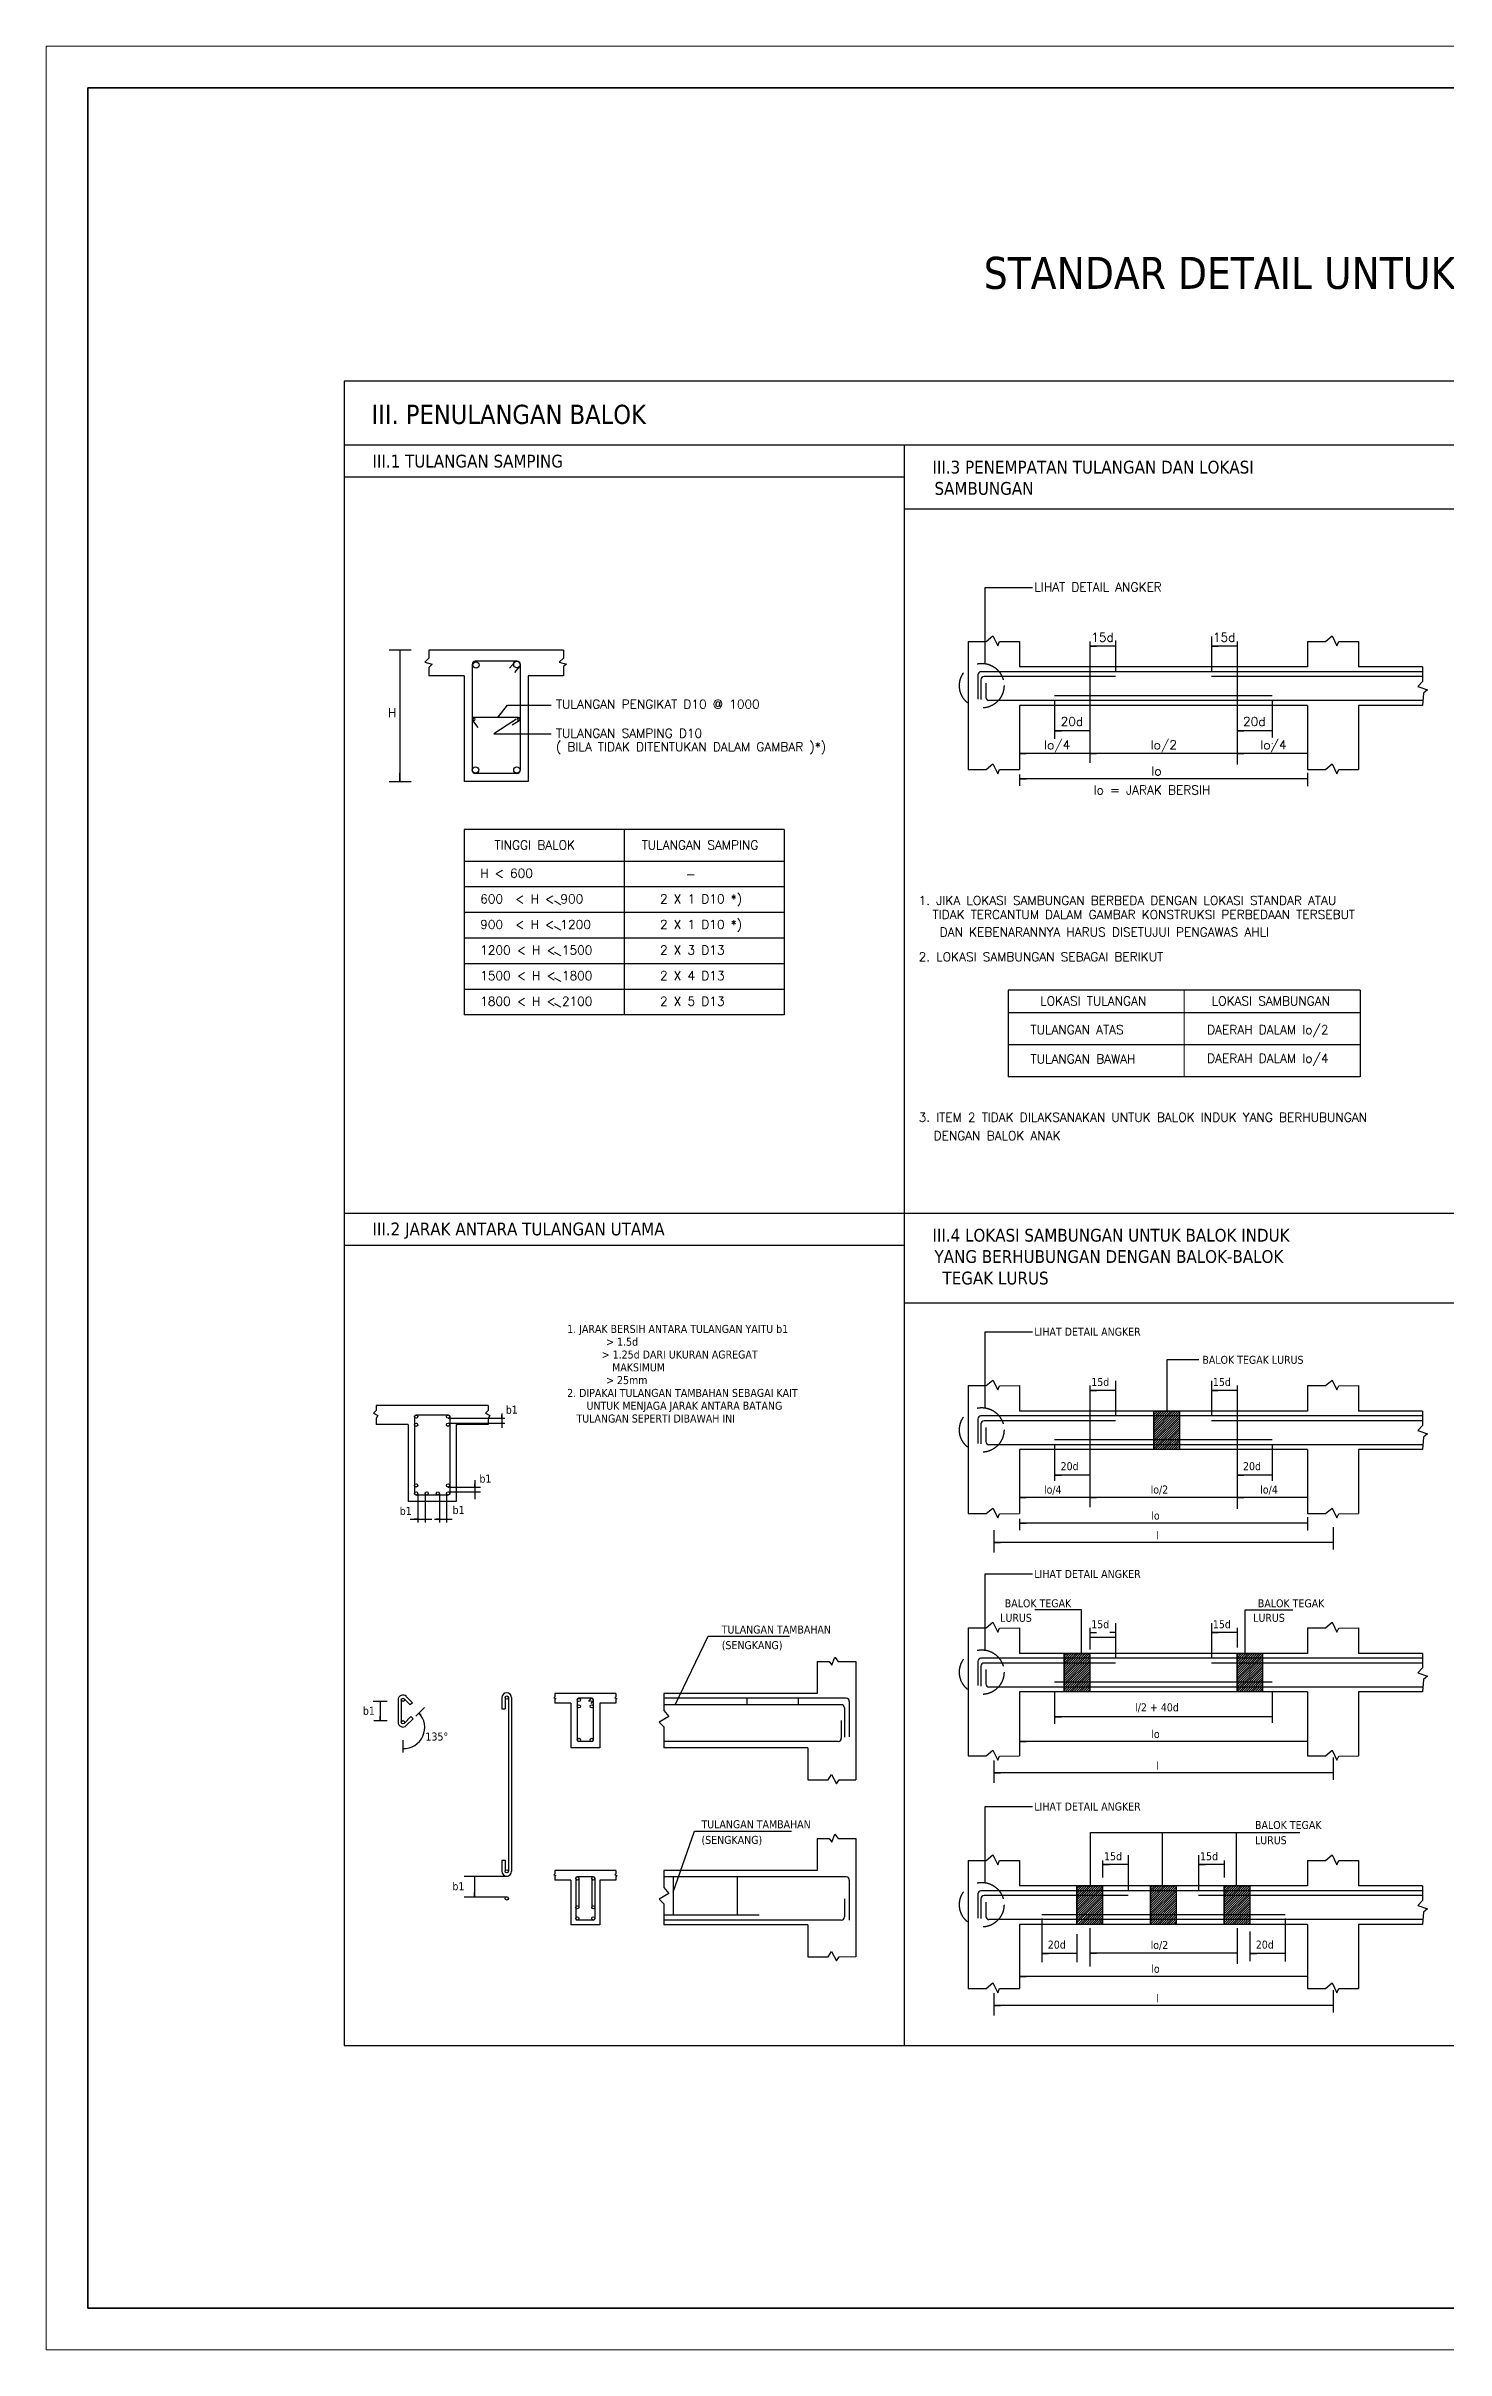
# Model space of a CAD drawing. Header units: inches. Extents: x 266054 to 836293, y -258454 to -102650.
# Drawn here: x 311134 to 327843, y -160905 to -133405 of the extents above; entities that cross this region are included whole.
import ezdxf
from ezdxf.enums import TextEntityAlignment as Align

# ---------------------------------------------------------------- set-up
doc = ezdxf.new("R2010")
doc.units = ezdxf.units.IN
doc.header["$LTSCALE"] = 800
doc.header["$MEASUREMENT"] = 0
doc.linetypes.add('DASHED', pattern=[0.75, 0.5, -0.25])
doc.layers.add('BAGAN', color=7, linetype='Continuous')
doc.layers.add('Garis_02', color=5, linetype='Continuous')
for name, color, linetype, lineweight in [('GRS KOP', 1, 'Continuous', 35), ('kop', 7, 'Continuous', 20), ('teks', 4, 'Continuous', 9)]:
    doc.layers.add(name, color=color, linetype=linetype, lineweight=lineweight)
doc.styles.add('BARU', font='arial.ttf')
doc.styles.add('ROMANC', font='tahoma.ttf', dxfattribs={"height": 2})
doc.styles.get("Standard").update_dxf_attribs({"font": 'romans.shx'})

# ---------------------------------------------------------------- blocks, each defined once
blk = doc.blocks.new('kop')
at = {"layer": 'GRS KOP'}
blk.add_lwpolyline([(1, 54), (83, 54), (83, 1), (1, 1)], close=True, dxfattribs=at)
at = {"layer": 'kop', "color": 7}
for p, q in [((84, 55), (0, 55)), ((0, 55), (0, 0)), ((0, 0), (84, 0))]:
    blk.add_line(p, q, dxfattribs=at)
at = {"layer": 'kop', "style": 'BARU', "flags": 4}
for p, height in [((73.8, 5.4), 0.35), ((73.8, 4.9), 0.35), ((80.303, 5.382), 0.25), ((80.303, 4.882), 0.25), ((73.8, 4.4), 0.35), ((80.303, 4.382), 0.25)]:
    blk.add_attdef('-', p, '', height=height, dxfattribs=at)
at = {"layer": 'kop', "flags": 4}
for tag, p in [('AR-00', (78.057, 2.648)), ('00', (81.238, 2.647))]:
    blk.add_attdef(tag, text='', height=0.35, dxfattribs=at).set_placement(p, align=Align.MIDDLE)

msp = doc.modelspace()

# ---------------------------------------------------------------- linework, layer by layer
for p, q in [((341433, -137405.8), (314691.3, -137405.8)), ((314691.3, -137405.8), (314691.3, -157271.1)), ((341433, -138169.9), (314691.3, -138169.9)), ((321376.7, -138169.9), (321376.7, -157271.1)), ((321376.7, -138551.9), (314691.3, -138551.9)), ((328062.1, -138933.9), (321376.7, -138933.9)), ((328062.1, -147338.4), (314691.3, -147338.4)), ((321376.7, -147720.5), (314691.3, -147720.5)), ((328062.1, -148408.1), (321376.7, -148408.1)), ((314691.3, -157271.1), (341433, -157271.1))]:
    msp.add_line(p, q)
at = {"color": 8}
for p, q in [((322343, -140776.2), (322343, -139866.6)), ((322343, -139866.6), (322908.4, -139866.6)), ((323592.5, -140510), (323592.5, -141959.5)), ((323898.1, -140499.5), (323898.1, -140872.9)), ((325044.1, -140452.7), (325044.1, -140872.9)), ((325349.8, -140510), (325349.8, -141980.1)), ((315230.4, -140609.4), (315491.3, -140609.4)), ((315356.9, -140609.4), (315356.9, -142181.2)), ((315356.9, -140609.4), (315356.9, -140704.5)), ((323898.1, -140567.3), (323592.5, -140567.3)), ((323592.5, -140567.3), (323674.2, -140567.3)), ((323898.1, -140567.3), (323833.1, -140567.3)), ((325349.8, -140567.3), (325044.1, -140567.3)), ((325044.1, -140567.3), (325125.9, -140567.3)), ((325349.8, -140567.3), (325284.8, -140567.3)), ((316524.7, -141417.1), (316643.4, -141272.7)), ((316643.4, -141272.7), (317164.1, -141272.7)), ((323172.2, -141216.7), (323172.2, -141673)), ((325770, -141216.7), (325770, -141657.3)), ((316716.5, -141458.2), (316477.7, -141612.1)), ((316477.7, -141612.1), (317164.1, -141612.1)), ((316524.7, -141417.1), (316558.1, -141376.7)), ((316716.5, -141458.2), (316661.3, -141493)), ((316747, -141440.2), (316701.2, -141469.1)), ((323592.5, -141579.6), (323172.2, -141579.6)), ((323172.2, -141579.6), (323254, -141579.6)), ((323592.5, -141579.6), (323527.5, -141579.6)), ((325770, -141579.6), (325349.8, -141579.6)), ((325349.8, -141579.6), (325431.6, -141579.6)), ((325770, -141579.6), (325705, -141579.6)), ((326190.2, -141847), (322752, -141847)), ((322752, -141847), (322833.8, -141847)), ((323592.5, -141847), (323527.5, -141847)), ((323592.5, -141847), (323674.2, -141847)), ((325349.8, -141847), (325284.8, -141847)), ((325349.8, -141847), (325431.6, -141847)), ((326190.2, -141847), (326125.2, -141847)), ((315356.9, -142181.2), (315356.9, -142081.2)), ((322752, -142098.8), (322752, -142234.2)), ((326190.2, -142152.7), (322752, -142152.7)), ((322752, -142152.7), (322833.8, -142152.7)), ((326190.2, -142152.7), (326125.2, -142152.7)), ((326190.2, -142079.2), (326190.2, -142238.2)), ((315230.4, -142181.2), (315491.3, -142181.2)), ((322343, -149660), (322343, -148750.4)), ((322343, -148750.4), (322908.4, -148750.4)), ((324515.5, -149697.2), (324515.5, -149082)), ((324515.5, -149082), (324895, -149082)), ((323592.5, -149393.7), (323592.5, -150843.3)), ((323898.1, -149451), (323592.5, -149451)), ((323592.5, -149451), (323674.2, -149451)), ((323898.1, -149451), (323833.1, -149451)), ((323898.1, -149336.4), (323898.1, -149756.7)), ((325044.1, -149336.4), (325044.1, -149756.7)), ((325349.8, -149451), (325044.1, -149451)), ((325044.1, -149451), (325125.9, -149451)), ((325349.8, -149451), (325284.8, -149451)), ((325349.8, -149393.7), (325349.8, -150863.9)), ((315932.9, -149783.4), (316611.6, -149782.9)), ((315932.9, -149842), (316611.6, -149841.6)), ((316573.4, -149727.2), (316573.4, -149898.2)), ((316573.4, -149783), (316573.4, -149746.3)), ((316573.4, -149841.6), (316573.4, -149874.8)), ((324356.5, -149699.4), (324662.1, -149699.4)), ((324356.5, -149699.4), (324356.5, -150157.8)), ((324356.5, -150157.8), (324356.5, -149699.4)), ((324662.1, -149699.4), (324662.1, -150157.8)), ((324662.1, -149699.4), (324662.1, -150157.8)), ((323172.2, -150100.5), (323172.2, -150529.3)), ((324662.1, -150157.8), (324356.5, -150157.8)), ((315569.9, -150681.1), (315569.9, -151027.4)), ((315657.9, -150681.2), (315658, -151027.4)), ((315828.9, -150681.1), (315829.3, -151027.4)), ((315913.8, -150681.1), (315913.7, -151026.9)), ((315932.9, -150604.7), (316319.1, -150604.8)), ((315932.9, -150662), (316319.1, -150661.8)), ((316251.6, -150522.1), (316251.6, -150747.9)), ((316251.6, -150604.8), (316251.6, -150566.8)), ((316251.6, -150661.9), (316251.6, -150699)), ((323592.5, -150463.4), (323172.2, -150463.4)), ((323172.2, -150463.4), (323254, -150463.4)), ((323592.5, -150463.4), (323527.5, -150463.4)), ((326190.2, -150730.8), (322752, -150730.8)), ((322752, -150730.8), (322833.8, -150730.8)), ((323592.5, -150730.8), (323527.5, -150730.8)), ((323592.5, -150730.8), (323674.2, -150730.8)), ((325349.8, -150730.8), (325284.8, -150730.8)), ((325349.8, -150730.8), (325431.6, -150730.8)), ((326190.2, -150730.8), (326125.2, -150730.8)), ((326190.2, -150963), (326190.2, -151121.9)), ((315481.7, -150987.7), (315737.8, -150987.7)), ((315571.1, -150987.7), (315529, -150987.7)), ((315658, -150987.7), (315701.1, -150987.7)), ((315771.9, -150987.7), (315979.5, -150987.7)), ((315829.3, -150987.7), (315790.5, -150987.7)), ((315913.7, -150987.7), (315955.9, -150987.7)), ((322446.4, -151120), (322446.4, -151386.8)), ((322752, -150982.6), (322752, -151118)), ((326190.2, -151036.4), (322752, -151036.4)), ((322752, -151036.4), (322833.8, -151036.4)), ((326190.2, -151036.4), (326125.2, -151036.4)), ((326495.8, -151082.7), (326495.8, -151348.6)), ((326495.8, -151265.7), (322446.4, -151265.7)), ((322446.4, -151265.7), (322528.2, -151265.7)), ((326495.8, -151265.7), (326430.9, -151265.7)), ((322343, -151642), (322908.4, -151642)), ((322343, -152551.6), (322343, -151642)), ((323491.9, -152071.7), (322934.9, -152071.7)), ((323491.9, -152609.4), (323491.9, -152071.7)), ((325448, -152071.7), (326015.8, -152071.7)), ((325448, -152609.4), (325448, -152071.7)), ((323592.5, -152285.3), (323592.5, -152545.6)), ((323592.5, -152342.6), (323674.2, -152342.6)), ((323898.1, -152342.6), (323833.1, -152342.6)), ((323898.1, -152228), (323898.1, -152648.2)), ((325044.1, -152228), (325044.1, -152648.2)), ((325349.8, -152342.6), (325044.1, -152342.6)), ((325044.1, -152342.6), (325125.9, -152342.6)), ((325349.8, -152342.6), (325284.8, -152342.6)), ((325349.8, -152285.3), (325349.8, -152520.1)), ((318642.1, -153202.5), (319035.3, -152386.7)), ((319035.3, -152386.7), (320008, -152386.7)), ((323286.8, -152590.9), (323286.8, -153049.4)), ((323286.8, -152590.9), (323592.5, -152590.9)), ((323286.8, -153049.4), (323286.8, -152590.9)), ((323898.1, -152399.9), (323592.5, -152399.9)), ((323592.5, -152588.8), (323592.5, -153049.4)), ((323592.5, -152590.9), (323592.5, -153049.4)), ((325349.8, -152590.9), (325349.8, -153049.4)), ((325349.8, -152590.9), (325655.4, -152590.9)), ((325349.8, -153049.4), (325349.8, -152590.9)), ((325655.4, -152590.9), (325655.4, -153049.4)), ((325655.4, -152590.9), (325655.4, -153049.4)), ((315038.9, -153159.5), (315203.8, -153159.5)), ((315120.3, -153159.5), (315120.3, -153392.1)), ((315120.3, -153159.5), (315120.3, -153213.5)), ((323172.2, -153049.4), (323172.2, -153430.7)), ((323592.5, -153049.4), (323286.8, -153049.4)), ((325655.4, -153049.4), (325349.8, -153049.4)), ((325770, -153049.4), (325770, -153420.9)), ((315047.3, -153392.1), (315206.4, -153392.1)), ((315120.3, -153392.1), (315120.3, -153340.6)), ((315649.5, -153236.6), (315545.9, -153340.1)), ((315585.1, -153301), (315609.3, -153329.4)), ((325770, -153348.7), (323172.2, -153348.7)), ((323172.2, -153348.7), (323254, -153348.7)), ((325770, -153348.7), (325705, -153348.7)), ((315393, -153627.9), (315393, -153774.9)), ((326190.2, -153643.5), (322752, -153643.5)), ((322752, -153643.5), (322833.8, -153643.5)), ((326190.2, -153643.5), (326125.2, -153643.5)), ((315393, -153727.4), (315424.9, -153726.4)), ((322446.4, -153869.3), (322446.4, -154136.2)), ((326495.8, -153832), (326495.8, -154097.9)), ((326495.8, -154015), (322446.4, -154015)), ((322446.4, -154015), (322528.2, -154015)), ((326495.8, -154015), (326430.9, -154015)), ((318620.9, -155439.2), (318873.5, -154711.1)), ((318873.5, -154711.1), (320032.5, -154711.1)), ((323601.7, -155362.7), (323601.7, -154729.8)), ((323601.7, -154729.8), (326100.1, -154729.8)), ((324459.7, -155362.7), (324459.7, -154729.8)), ((324459.7, -154729.8), (325339.2, -154729.8)), ((325339.2, -154729.8), (325339.2, -155362.7)), ((323745.3, -155061.1), (323745.3, -155265.5)), ((324050.9, -154997.4), (324050.9, -155417.6)), ((324891.3, -154997.4), (324891.3, -155417.6)), ((325197, -155061.1), (325197, -155265.5)), ((316124.9, -155247.9), (316642.9, -155247.9)), ((316249.1, -155247.9), (316249.1, -155496)), ((316249.1, -155247.9), (316249.5, -155289.3)), ((323439.6, -155366.8), (323439.6, -155825.2)), ((323439.6, -155825.2), (323439.6, -155366.8)), ((323439.6, -155366.8), (323745.3, -155366.8)), ((324050.9, -155112), (323745.3, -155112)), ((323745.3, -155112), (323827.1, -155112)), ((323745.3, -155362.7), (323745.3, -155825.2)), ((323745.3, -155366.8), (323745.3, -155825.2)), ((324050.9, -155112), (323985.9, -155112)), ((324318.3, -155362.7), (324318.3, -155825.2)), ((324318.3, -155366.8), (324623.9, -155366.8)), ((324318.3, -155825.2), (324318.3, -155366.8)), ((324623.9, -155362.7), (324623.9, -155825.2)), ((324623.9, -155366.8), (324623.9, -155825.2)), ((325197, -155112), (324891.3, -155112)), ((324891.3, -155112), (324973.1, -155112)), ((325197, -155112), (325132, -155112)), ((325197, -155362.7), (325197, -155825.2)), ((325197, -155366.8), (325502.6, -155366.8)), ((325197, -155825.2), (325197, -155366.8)), ((325502.6, -155366.8), (325502.6, -155825.2)), ((325502.6, -155366.8), (325502.6, -155825.2)), ((316125, -155496), (316633.7, -155496)), ((316249.1, -155496), (316248.4, -155446.3)), ((323019.4, -155753.8), (323019.4, -156276.2)), ((323745.3, -155825.2), (323439.6, -155825.2)), ((323592.5, -155868.4), (323592.5, -156328.2)), ((324623.9, -155825.2), (324318.3, -155825.2)), ((325502.6, -155825.2), (325197, -155825.2)), ((325349.8, -155868.4), (325349.8, -156295.8)), ((325502.6, -155909.2), (325502.6, -156263.4)), ((325922.8, -155753.8), (325922.8, -156266.3)), ((323439.6, -156174), (323019.4, -156174)), ((323019.4, -156174), (323101.2, -156174)), ((323439.6, -156174), (323374.7, -156174)), ((323439.6, -155941.6), (323439.6, -156274.2)), ((325349.8, -156167.2), (323592.5, -156167.2)), ((323592.5, -156167.2), (323674.2, -156167.2)), ((325349.8, -156167.2), (325284.8, -156167.2)), ((325922.8, -156174), (325502.6, -156174)), ((325502.6, -156174), (325584.4, -156174)), ((325922.8, -156174), (325857.8, -156174)), ((326190.2, -156445.8), (322752, -156445.8)), ((322752, -156445.8), (322833.8, -156445.8)), ((326190.2, -156445.8), (326125.2, -156445.8)), ((322446.4, -156647.1), (322446.4, -156913.9)), ((326495.8, -156609.8), (326495.8, -156875.7)), ((326495.8, -156792.7), (322446.4, -156792.7)), ((322446.4, -156792.7), (322528.2, -156792.7)), ((326495.8, -156792.7), (326430.9, -156792.7))]:
    msp.add_line(p, q, dxfattribs=at)
at = {"color": 4}
for p, q in [((322140.8, -140510), (322355.4, -140510)), ((322140.8, -140510), (322140.8, -142038.1)), ((322355.4, -140510), (322434.8, -140443.5)), ((322434.8, -140443.5), (322493.7, -140562.3)), ((322493.7, -140562.3), (322514.3, -140512.2)), ((322514.3, -140512.2), (322752, -140510)), ((322752, -140510), (322752, -140815.6)), ((326190.2, -140510), (326190.2, -140815.6)), ((326190.2, -140510), (326404.9, -140510)), ((326404.9, -140510), (326484.3, -140443.5)), ((326484.3, -140443.5), (326543.1, -140562.3)), ((326543.1, -140562.3), (326563.7, -140512.2)), ((326563.7, -140512.2), (326801.5, -140510)), ((326801.5, -140510), (326801.5, -140815.6)), ((315704.4, -140711.8), (315656.5, -140759.4)), ((315656.5, -140759.4), (315743.7, -140781.2)), ((317308.2, -140614.8), (315703.7, -140614.8)), ((315743.7, -140781.2), (315704, -140821.3)), ((315704.4, -140614.8), (315704.4, -140711.8)), ((317308.2, -140711.8), (317260.3, -140759.4)), ((317260.3, -140759.4), (317347.5, -140781.2)), ((317308.2, -140614.8), (317308.2, -140711.8)), ((317347.5, -140781.2), (317308.2, -140808.5)), ((315704, -140821.3), (315703.7, -140920.4)), ((316123.9, -140920.4), (315703.7, -140920.4)), ((316123.9, -140920.4), (316123.9, -142181.1)), ((317308.2, -140920.4), (316887.9, -140920.4)), ((316887.9, -140920.4), (316887.9, -142181.1)), ((317308.2, -140808.5), (317308.2, -140920.4)), ((326190.2, -140815.6), (322752, -140815.6)), ((327565.5, -140815.6), (326801.5, -140815.6)), ((327565.5, -140988.1), (327506.2, -141048)), ((327506.2, -141048), (327624.8, -141087.2)), ((327565.5, -140815.6), (327565.5, -140988.1)), ((326190.2, -141274), (322752, -141274)), ((322752, -141274), (322752, -142038.1)), ((326190.2, -141274), (326190.2, -142038.1)), ((327565.5, -141274), (326801.5, -141274)), ((326801.5, -141274), (326801.5, -142038.1)), ((327574.8, -141127.4), (327565.5, -141274)), ((327624.8, -141087.2), (327574.8, -141127.4)), ((322140.8, -142038.1), (322355.4, -142038.1)), ((322355.4, -142038.1), (322434.8, -141971.6)), ((322434.8, -141971.6), (322493.7, -142090.4)), ((322493.7, -142090.4), (322514.3, -142040.3)), ((322514.3, -142040.3), (322752, -142038.1)), ((326190.2, -142038.1), (326404.9, -142038.1)), ((326404.9, -142038.1), (326484.3, -141971.6)), ((326484.3, -141971.6), (326543.1, -142090.4)), ((326543.1, -142090.4), (326563.7, -142040.3)), ((326563.7, -142040.3), (326801.5, -142038.1)), ((316887.9, -142181.1), (316123.9, -142181.1)), ((322140.8, -149393.7), (322355.4, -149393.7)), ((322140.8, -149393.7), (322140.8, -150921.8)), ((322355.4, -149393.7), (322434.8, -149327.3)), ((322434.8, -149327.3), (322493.7, -149446)), ((322493.7, -149446), (322514.3, -149396)), ((322514.3, -149396), (322752, -149393.7)), ((322752, -149393.7), (322752, -149699.4)), ((326190.2, -149393.7), (326404.9, -149393.7)), ((326190.2, -149393.7), (326190.2, -149699.4)), ((326404.9, -149393.7), (326484.3, -149327.3)), ((326484.3, -149327.3), (326543.1, -149446)), ((326543.1, -149446), (326563.7, -149396)), ((326563.7, -149396), (326801.5, -149393.7)), ((326801.5, -149393.7), (326801.5, -149699.4)), ((315073.3, -149691.4), (315042.7, -149724.7)), ((315042.7, -149724.7), (315095, -149752.6)), ((316410.4, -149630.6), (315073.3, -149630.6)), ((315073.3, -149630.6), (315073.3, -149691.4)), ((315074.4, -149787.2), (315073.3, -149859.8)), ((315455.3, -149859.8), (315073.3, -149859.8)), ((315095, -149752.6), (315074.4, -149787.2)), ((315455.3, -149859.8), (315455.3, -150776.7)), ((316028.4, -149859.8), (316028.4, -150776.7)), ((316410.4, -149691.4), (316379.8, -149724.7)), ((316379.8, -149724.7), (316432.1, -149752.6)), ((316410.4, -149630.6), (316410.4, -149691.4)), ((316411.4, -149787.2), (316410.4, -149859.8)), ((316432.1, -149752.6), (316411.4, -149787.2)), ((326190.2, -149699.4), (322752, -149699.4)), ((327565.5, -149699.4), (326801.5, -149699.4)), ((327565.5, -149871.9), (327506.2, -149931.7)), ((327565.5, -149699.4), (327565.5, -149871.9)), ((327506.2, -149931.7), (327624.8, -149971)), ((327574.8, -150011.2), (327565.5, -150157.8)), ((327624.8, -149971), (327574.8, -150011.2)), ((322752, -150157.8), (322752, -150921.8)), ((326190.2, -150157.8), (322752, -150157.8)), ((326190.2, -150157.8), (326190.2, -150921.8)), ((327565.5, -150157.8), (326801.5, -150157.8)), ((326801.5, -150157.8), (326801.5, -150921.8)), ((316028.4, -150776.7), (315455.3, -150776.7)), ((322140.8, -150921.8), (322355.4, -150921.8)), ((322355.4, -150921.8), (322434.8, -150855.4)), ((322434.8, -150855.4), (322493.7, -150974.1)), ((322493.7, -150974.1), (322514.3, -150924.1)), ((322514.3, -150924.1), (322752, -150921.8)), ((326190.2, -150921.8), (326404.9, -150921.8)), ((326404.9, -150921.8), (326484.3, -150855.4)), ((326484.3, -150855.4), (326543.1, -150974.1)), ((326543.1, -150974.1), (326563.7, -150924.1)), ((326563.7, -150924.1), (326801.5, -150921.8)), ((322140.8, -152285.3), (322140.8, -153813.4)), ((322140.8, -152285.3), (322355.4, -152285.3)), ((322355.4, -152285.3), (322434.8, -152218.9)), ((322434.8, -152218.9), (322493.7, -152337.6)), ((322493.7, -152337.6), (322514.3, -152287.6)), ((322514.3, -152287.6), (322752, -152285.3)), ((322752, -152285.3), (322752, -152590.9)), ((326190.2, -152285.3), (326404.9, -152285.3)), ((326190.2, -152285.3), (326190.2, -152590.9)), ((326404.9, -152285.3), (326484.3, -152218.9)), ((326484.3, -152218.9), (326543.1, -152337.6)), ((326543.1, -152337.6), (326563.7, -152287.6)), ((326563.7, -152287.6), (326801.5, -152285.3)), ((326801.5, -152285.3), (326801.5, -152590.9)), ((326190.2, -152590.9), (322752, -152590.9)), ((327565.5, -152590.9), (326801.5, -152590.9)), ((327565.5, -152590.9), (327565.5, -152763.5)), ((320340, -152686.8), (320479.7, -152686.8)), ((320340, -152686.8), (320340, -153068.8)), ((320479.7, -152686.8), (320515, -152731.1)), ((320515, -152731.1), (320550.3, -152635.9)), ((320550.3, -152635.9), (320590.5, -152686.9)), ((320590.5, -152686.9), (320798.4, -152686.8)), ((320798.4, -152686.8), (320798.4, -154100.3)), ((327565.5, -152763.5), (327506.2, -152823.3)), ((327506.2, -152823.3), (327624.8, -152862.6)), ((327624.8, -152862.6), (327574.8, -152902.8)), ((317207.4, -153107.9), (317195.6, -153120.6)), ((317195.6, -153120.6), (317219.1, -153129.5)), ((317933.2, -153068.8), (317207.4, -153068.8)), ((317207.4, -153068.8), (317207.4, -153107.9)), ((317207.5, -153140.1), (317207.4, -153183.4)), ((317219.1, -153129.5), (317207.5, -153140.1)), ((317933.2, -153107.9), (317921.4, -153120.6)), ((317921.4, -153120.6), (317945, -153129.5)), ((317933.2, -153068.8), (317933.2, -153107.9)), ((317945, -153129.5), (317933.2, -153142.1)), ((317933.2, -153142.1), (317933.2, -153183.4)), ((318506.3, -153068.8), (318506.3, -153270.8)), ((320340, -153068.8), (318506.3, -153068.8)), ((322752, -153049.4), (322752, -153813.4)), ((326190.2, -153049.4), (322752, -153049.4)), ((326190.2, -153049.4), (326190.2, -153813.4)), ((327565.5, -153049.4), (326801.5, -153049.4)), ((326801.5, -153049.4), (326801.5, -153813.4)), ((327574.8, -152902.8), (327565.5, -153049.4)), ((317398.4, -153183.4), (317207.4, -153183.4)), ((317398.4, -153183.4), (317398.4, -153718.2)), ((317933.2, -153183.4), (317742.2, -153183.4)), ((317742.2, -153183.4), (317742.2, -153718.2)), ((318566.6, -153345.3), (318451.9, -153411.1)), ((318451.9, -153411.1), (318506.8, -153466)), ((318506.3, -153270.8), (318566.6, -153345.3)), ((317742.2, -153718.2), (317398.4, -153718.2)), ((318506.8, -153466), (318506.3, -153718.2)), ((320225.4, -153718.2), (318506.3, -153718.2)), ((320225.4, -153718.2), (320225.4, -154100.3)), ((322140.8, -153813.4), (322355.4, -153813.4)), ((322355.4, -153813.4), (322434.8, -153747)), ((322434.8, -153747), (322493.7, -153865.7)), ((322493.7, -153865.7), (322514.3, -153815.7)), ((322514.3, -153815.7), (322752, -153813.4)), ((326190.2, -153813.4), (326404.9, -153813.4)), ((326404.9, -153813.4), (326484.3, -153747)), ((326484.3, -153747), (326543.1, -153865.7)), ((326543.1, -153865.7), (326563.7, -153815.7)), ((326563.7, -153815.7), (326801.5, -153813.4)), ((320225.4, -154100.3), (320469.9, -154100.3)), ((320469.9, -154100.3), (320510.1, -154035.1)), ((320510.1, -154035.1), (320569.9, -154146)), ((320569.9, -154146), (320599.3, -154098.9)), ((320599.3, -154098.9), (320798.3, -154097.9)), ((320340, -154799.3), (320479.7, -154799.3)), ((320340, -154799.3), (320340, -155181.3)), ((320479.7, -154799.3), (320515, -154843.6)), ((320515, -154843.6), (320550.3, -154748.4)), ((320550.3, -154748.4), (320590.5, -154799.5)), ((320590.5, -154799.5), (320798.4, -154799.3)), ((320798.4, -154799.3), (320798.4, -156212.8)), ((322140.8, -155061.1), (322140.8, -156589.2)), ((322140.8, -155061.1), (322355.4, -155061.1)), ((322355.4, -155061.1), (322434.8, -154994.7)), ((322434.8, -154994.7), (322493.7, -155113.4)), ((322493.7, -155113.4), (322514.3, -155063.4)), ((322514.3, -155063.4), (322752, -155061.1)), ((322752, -155061.1), (322752, -155366.8)), ((326190.2, -155061.1), (326190.2, -155366.8)), ((326190.2, -155061.1), (326404.9, -155061.1)), ((326404.9, -155061.1), (326484.3, -154994.7)), ((326484.3, -154994.7), (326543.1, -155113.4)), ((326543.1, -155113.4), (326563.7, -155063.4)), ((326563.7, -155063.4), (326801.5, -155061.1)), ((326801.5, -155061.1), (326801.5, -155366.8)), ((317207.4, -155220.4), (317195.6, -155233.1)), ((317195.6, -155233.1), (317219.1, -155242)), ((317933.2, -155181.3), (317207.4, -155181.3)), ((317207.4, -155181.3), (317207.4, -155220.4)), ((317219.1, -155242), (317207.4, -155251.9)), ((317207.4, -155251.9), (317207.4, -155295.9)), ((317398.4, -155295.9), (317207.4, -155295.9)), ((317398.4, -155295.9), (317398.4, -155830.8)), ((317933.2, -155295.9), (317742.2, -155295.9)), ((317742.2, -155295.9), (317742.2, -155830.8)), ((317933.2, -155220.4), (317921.4, -155233.1)), ((317921.4, -155233.1), (317945, -155242)), ((317933.2, -155181.3), (317933.2, -155220.4)), ((317933.3, -155255.7), (317933.2, -155295.9)), ((317945, -155242), (317933.3, -155255.7)), ((318506.3, -155181.3), (318506.3, -155383.3)), ((320340, -155181.3), (318506.3, -155181.3)), ((326190.2, -155366.8), (322752, -155366.8)), ((327565.5, -155366.8), (326801.5, -155366.8)), ((327565.5, -155366.8), (327565.5, -155539.3)), ((318566.6, -155457.8), (318451.9, -155523.6)), ((318451.9, -155523.6), (318506.8, -155578.5)), ((318506.3, -155383.3), (318566.6, -155457.8)), ((318506.8, -155578.5), (318506.3, -155830.8)), ((327565.5, -155539.3), (327506.2, -155599.1)), ((327506.2, -155599.1), (327624.8, -155638.4)), ((327624.8, -155638.4), (327574.8, -155678.6)), ((317742.2, -155830.8), (317398.4, -155830.8)), ((320225.4, -155830.8), (318506.3, -155830.8)), ((320225.4, -155830.8), (320225.4, -156212.8)), ((322752, -155825.2), (322752, -156589.2)), ((326190.2, -155825.2), (322752, -155825.2)), ((326190.2, -155825.2), (326190.2, -156589.2)), ((327565.5, -155825.2), (326801.5, -155825.2)), ((326801.5, -155825.2), (326801.5, -156589.2)), ((327574.8, -155678.6), (327565.5, -155825.2)), ((320469.9, -156212.8), (320510.1, -156147.6)), ((320510.1, -156147.6), (320569.9, -156258.5)), ((320225.4, -156212.8), (320469.9, -156212.8)), ((320569.9, -156258.5), (320599.3, -156211.4)), ((320599.3, -156211.4), (320798.3, -156210.4)), ((322140.8, -156589.2), (322355.4, -156589.2)), ((322355.4, -156589.2), (322434.8, -156522.8)), ((322434.8, -156522.8), (322493.7, -156641.5)), ((322493.7, -156641.5), (322514.3, -156591.5)), ((322514.3, -156591.5), (322752, -156589.2)), ((326190.2, -156589.2), (326404.9, -156589.2)), ((326404.9, -156589.2), (326484.3, -156522.8)), ((326484.3, -156522.8), (326543.1, -156641.5)), ((326543.1, -156641.5), (326563.7, -156591.5)), ((326563.7, -156591.5), (326801.5, -156589.2))]:
    msp.add_line(p, q, dxfattribs=at)
at = {"color": 7}
for p, q in [((325770, -141726), (325770, -141729.3)), ((316123.9, -142754.2), (316123.9, -144969.9)), ((319944.1, -142754.2), (316123.9, -142754.2)), ((318034, -142754.2), (318034, -144969.9)), ((319944.1, -142754.2), (319944.1, -144969.9)), ((319944.1, -143136.2), (316123.9, -143136.2)), ((319944.1, -143441.8), (316123.9, -143441.8)), ((319944.1, -143747.4), (316123.9, -143747.4)), ((319944.1, -144053), (316123.9, -144053)), ((319944.1, -144358.7), (316123.9, -144358.7)), ((319944.1, -144664.3), (316123.9, -144664.3)), ((326820.6, -144675.6), (322618.3, -144675.6)), ((322618.3, -144675.6), (322618.3, -145707.1)), ((326820.6, -144675.6), (326820.6, -145707.1)), ((319944.1, -144969.9), (316123.9, -144969.9)), ((326820.6, -144943), (322618.3, -144943)), ((326820.6, -145325.1), (322618.3, -145325.1)), ((326820.6, -145707.1), (322618.3, -145707.1)), ((316410.4, -149859.8), (316028.4, -149859.8)), ((325770, -150100.5), (325770, -150529.3)), ((325770, -150463.4), (325349.8, -150463.4)), ((325349.8, -150463.4), (325431.6, -150463.4)), ((325770, -150463.4), (325705, -150463.4)), ((315009.3, -153159.5), (315011.9, -153159.5)), ((322343, -154417.8), (322908.4, -154417.8)), ((322343, -155327.4), (322343, -154417.8))]:
    msp.add_line(p, q, dxfattribs=at)
at = {"color": 0}
for p, q in [((324356.5, -149986), (324643.2, -149699.4)), ((324356.5, -149959), (324616.1, -149699.4)), ((324356.5, -149932), (324589.1, -149699.4)), ((324356.5, -149905), (324562.1, -149699.4)), ((324356.5, -149878), (324535.1, -149699.4)), ((324356.5, -149850.9), (324508.1, -149699.4)), ((324356.5, -149823.9), (324481.1, -149699.4)), ((324356.5, -149796.9), (324454.1, -149699.4)), ((324356.5, -149769.9), (324427, -149699.4)), ((324356.5, -149742.9), (324400, -149699.4)), ((324356.5, -149715.9), (324373, -149699.4)), ((324356.5, -150013), (324662.1, -149707.4)), ((324356.5, -150040), (324662.1, -149734.4)), ((324356.5, -150067), (324662.1, -149761.4)), ((324356.5, -150094.1), (324662.1, -149788.4)), ((324356.5, -150121.1), (324662.1, -149815.4)), ((324356.5, -150148.1), (324662.1, -149842.5)), ((324373.8, -150157.8), (324662.1, -149869.5)), ((324400.8, -150157.8), (324662.1, -149896.5)), ((324427.8, -150157.8), (324662.1, -149923.5)), ((324454.9, -150157.8), (324662.1, -149950.5)), ((324481.9, -150157.8), (324662.1, -149977.5)), ((324508.9, -150157.8), (324662.1, -150004.5)), ((324535.9, -150157.8), (324662.1, -150031.6)), ((324562.9, -150157.8), (324662.1, -150058.6)), ((324589.9, -150157.8), (324662.1, -150085.6)), ((324616.9, -150157.8), (324662.1, -150112.6)), ((324643.9, -150157.8), (324662.1, -150139.6)), ((323286.8, -152894.6), (323590.5, -152590.9)), ((323286.8, -152867.6), (323563.5, -152590.9)), ((323286.8, -152840.6), (323536.5, -152590.9)), ((323286.8, -152813.5), (323509.4, -152590.9)), ((323286.8, -152786.5), (323482.4, -152590.9)), ((323286.8, -152759.5), (323455.4, -152590.9)), ((323286.8, -152732.5), (323428.4, -152590.9)), ((323286.8, -152705.5), (323401.4, -152590.9)), ((323286.8, -152678.5), (323374.4, -152590.9)), ((323286.8, -152651.5), (323347.4, -152590.9)), ((323286.8, -152624.5), (323320.3, -152590.9)), ((323286.8, -152597.4), (323293.3, -152590.9)), ((323286.8, -152921.6), (323592.5, -152616)), ((325349.8, -152884.7), (325643.5, -152590.9)), ((325349.8, -152857.6), (325616.5, -152590.9)), ((325349.8, -152830.6), (325589.5, -152590.9)), ((325349.8, -152803.6), (325562.4, -152590.9)), ((325349.8, -152776.6), (325535.4, -152590.9)), ((325349.8, -152749.6), (325508.4, -152590.9)), ((325349.8, -152722.6), (325481.4, -152590.9)), ((325349.8, -152695.6), (325454.4, -152590.9)), ((325349.8, -152668.6), (325427.4, -152590.9)), ((325349.8, -152641.5), (325400.4, -152590.9)), ((325349.8, -152614.5), (325373.3, -152590.9)), ((325349.8, -152911.7), (325655.4, -152606.1)), ((323286.8, -152948.6), (323592.5, -152643)), ((323286.8, -152975.6), (323592.5, -152670)), ((323286.8, -153002.6), (323592.5, -152697)), ((323286.8, -153029.7), (323592.5, -152724)), ((323294.1, -153049.4), (323592.5, -152751)), ((323321.1, -153049.4), (323592.5, -152778.1)), ((323348.2, -153049.4), (323592.5, -152805.1)), ((323375.2, -153049.4), (323592.5, -152832.1)), ((323402.2, -153049.4), (323592.5, -152859.1)), ((323429.2, -153049.4), (323592.5, -152886.1)), ((325349.8, -152938.7), (325655.4, -152633.1)), ((325349.8, -152965.7), (325655.4, -152660.1)), ((325349.8, -152992.7), (325655.4, -152687.1)), ((325349.8, -153019.7), (325655.4, -152714.1)), ((325349.8, -153046.7), (325655.4, -152741.1)), ((325374.1, -153049.4), (325655.4, -152768.1)), ((325401.2, -153049.4), (325655.4, -152795.1)), ((325428.2, -153049.4), (325655.4, -152822.2)), ((325455.2, -153049.4), (325655.4, -152849.2)), ((325482.2, -153049.4), (325655.4, -152876.2)), ((323456.2, -153049.4), (323592.5, -152913.1)), ((323483.2, -153049.4), (323592.5, -152940.1)), ((323510.2, -153049.4), (323592.5, -152967.2)), ((323537.2, -153049.4), (323592.5, -152994.2)), ((323564.3, -153049.4), (323592.5, -153021.2)), ((323591.3, -153049.4), (323592.5, -153048.2)), ((325509.2, -153049.4), (325655.4, -152903.2)), ((325536.2, -153049.4), (325655.4, -152930.2)), ((325563.2, -153049.4), (325655.4, -152957.2)), ((325590.2, -153049.4), (325655.4, -152984.2)), ((325617.3, -153049.4), (325655.4, -153011.3)), ((325644.3, -153049.4), (325655.4, -153038.3)), ((323439.6, -155645.8), (323718.7, -155366.8)), ((323439.6, -155618.8), (323691.6, -155366.8)), ((323439.6, -155591.7), (323664.6, -155366.8)), ((323439.6, -155564.7), (323637.6, -155366.8)), ((323439.6, -155537.7), (323610.6, -155366.8)), ((323439.6, -155510.7), (323583.6, -155366.8)), ((323439.6, -155483.7), (323556.6, -155366.8)), ((323439.6, -155456.7), (323529.6, -155366.8)), ((323439.6, -155429.7), (323502.6, -155366.8)), ((323439.6, -155402.6), (323475.5, -155366.8)), ((323439.6, -155375.6), (323448.5, -155366.8)), ((323439.6, -155672.8), (323745.3, -155367.2)), ((324318.3, -155658.5), (324610.1, -155366.8)), ((324318.3, -155631.5), (324583.1, -155366.8)), ((324318.3, -155604.5), (324556.1, -155366.8)), ((324318.3, -155577.5), (324529.1, -155366.8)), ((324318.3, -155550.5), (324502, -155366.8)), ((324318.3, -155523.5), (324475, -155366.8)), ((324318.3, -155496.5), (324448, -155366.8)), ((324318.3, -155469.5), (324421, -155366.8)), ((324318.3, -155442.4), (324394, -155366.8)), ((324318.3, -155415.4), (324367, -155366.8)), ((324318.3, -155388.4), (324340, -155366.8)), ((325197, -155671.3), (325501.5, -155366.8)), ((325197, -155644.3), (325474.5, -155366.8)), ((325197, -155617.3), (325447.5, -155366.8)), ((325197, -155590.3), (325420.5, -155366.8)), ((325197, -155563.3), (325393.5, -155366.8)), ((325197, -155536.3), (325366.5, -155366.8)), ((325197, -155509.2), (325339.4, -155366.8)), ((325197, -155482.2), (325312.4, -155366.8)), ((325197, -155455.2), (325285.4, -155366.8)), ((325197, -155428.2), (325258.4, -155366.8)), ((325197, -155401.2), (325231.4, -155366.8)), ((325197, -155374.2), (325204.4, -155366.8)), ((323439.6, -155699.8), (323745.3, -155394.2)), ((323439.6, -155726.8), (323745.3, -155421.2)), ((323439.6, -155753.8), (323745.3, -155448.2)), ((323439.6, -155780.8), (323745.3, -155475.2)), ((323439.6, -155807.8), (323745.3, -155502.2)), ((323449.3, -155825.2), (323745.3, -155529.2)), ((323476.3, -155825.2), (323745.3, -155556.3)), ((323503.3, -155825.2), (323745.3, -155583.3)), ((323530.4, -155825.2), (323745.3, -155610.3)), ((323557.4, -155825.2), (323745.3, -155637.3)), ((324318.3, -155685.6), (324623.9, -155379.9)), ((324318.3, -155712.6), (324623.9, -155407)), ((324318.3, -155739.6), (324623.9, -155434)), ((324318.3, -155766.6), (324623.9, -155461)), ((324318.3, -155793.6), (324623.9, -155488)), ((324318.3, -155820.6), (324623.9, -155515)), ((324340.8, -155825.2), (324623.9, -155542)), ((324367.8, -155825.2), (324623.9, -155569)), ((324394.8, -155825.2), (324623.9, -155596)), ((324421.8, -155825.2), (324623.9, -155623.1)), ((325197, -155698.3), (325502.6, -155392.7)), ((325197, -155725.4), (325502.6, -155419.7)), ((325197, -155752.4), (325502.6, -155446.7)), ((325197, -155779.4), (325502.6, -155473.8)), ((325197, -155806.4), (325502.6, -155500.8)), ((325205.2, -155825.2), (325502.6, -155527.8)), ((325232.2, -155825.2), (325502.6, -155554.8)), ((325259.2, -155825.2), (325502.6, -155581.8)), ((325286.2, -155825.2), (325502.6, -155608.8)), ((325313.2, -155825.2), (325502.6, -155635.8)), ((323584.4, -155825.2), (323745.3, -155664.3)), ((323611.4, -155825.2), (323745.3, -155691.3)), ((323638.4, -155825.2), (323745.3, -155718.3)), ((323665.4, -155825.2), (323745.3, -155745.3)), ((323692.4, -155825.2), (323745.3, -155772.4)), ((323719.5, -155825.2), (323745.3, -155799.4)), ((324448.8, -155825.2), (324623.9, -155650.1)), ((324475.8, -155825.2), (324623.9, -155677.1)), ((324502.8, -155825.2), (324623.9, -155704.1)), ((324529.8, -155825.2), (324623.9, -155731.1)), ((324556.9, -155825.2), (324623.9, -155758.1)), ((324583.9, -155825.2), (324623.9, -155785.1)), ((324610.9, -155825.2), (324623.9, -155812.2)), ((325340.2, -155825.2), (325502.6, -155662.9)), ((325367.3, -155825.2), (325502.6, -155689.9)), ((325394.3, -155825.2), (325502.6, -155716.9)), ((325421.3, -155825.2), (325502.6, -155743.9)), ((325448.3, -155825.2), (325502.6, -155770.9)), ((325475.3, -155825.2), (325502.6, -155797.9)), ((325502.3, -155825.2), (325502.6, -155824.9))]:
    msp.add_line(p, q, dxfattribs=at)
at = {"color": 7, "linetype": 'DASHED'}
for centre in [(322302.5, -141039.1), (322302.5, -149922.9), (322302.5, -152814.5), (322302.5, -155590.3)]:
    msp.add_circle(centre, 266, dxfattribs=at)
at = {"color": 8}
msp.add_arc((315400.6, -153474.4), 253.2, 268.2904, 43.22395, dxfattribs=at)
at = {"layer": 'Garis_02', "linetype": 'Continuous', "ltscale": 0.015}
for p, q in [((316219.4, -140786.7), (316219.4, -142047.4)), ((316754.2, -140748.5), (316257.6, -140748.5)), ((316725.5, -140761.5), (316664.1, -140830.8)), ((316792.4, -140786.7), (316792.4, -142047.4)), ((316783.8, -140810.9), (316726.2, -140881.7)), ((322255.4, -140911.1), (322255.4, -141200)), ((327565.5, -140872.9), (322293.6, -140872.9)), ((322293.6, -140968.4), (322293.6, -141205)), ((323898.1, -140930.2), (322331.8, -140930.2)), ((322350.9, -141008.7), (322350.9, -141178.5)), ((327565.5, -140930.2), (325044.1, -140930.2)), ((327565.5, -141216.7), (322389.1, -141216.7)), ((325770, -141159.4), (323172.2, -141159.4)), ((316223, -141453.8), (316287, -141538.4)), ((316769.2, -141417.1), (316241.3, -141417.1)), ((316781.2, -141459.5), (316697.6, -141511.1)), ((316754.2, -142085.6), (316257.6, -142085.6)), ((315531.8, -149768.1), (315531.8, -150677.3)), ((315929.1, -149745.2), (315554.7, -149745.2)), ((315952, -149768.1), (315952, -150677.3)), ((322255.4, -149794.9), (322255.4, -150083.8)), ((327565.5, -149756.7), (322293.6, -149756.7)), ((322293.6, -149852.2), (322293.6, -150088.7)), ((323898.1, -149814), (322331.8, -149814)), ((327565.5, -149814), (325044.1, -149814)), ((322350.9, -149892.5), (322350.9, -150062.3)), ((327565.5, -150100.5), (322389.1, -150100.5)), ((325770, -150043.2), (323172.2, -150043.2)), ((315929.1, -150700.3), (315554.7, -150700.3)), ((322255.4, -152686.5), (322255.4, -152975.4)), ((327565.5, -152648.2), (322293.6, -152648.2)), ((322293.6, -152743.8), (322293.6, -152980.3)), ((323898.1, -152705.6), (322331.8, -152705.6)), ((322350.9, -152784.1), (322350.9, -152953.9)), ((327565.5, -152705.6), (325044.1, -152705.6)), ((315335.7, -153144.6), (315335.7, -153412)), ((315373.9, -153144.6), (315373.9, -153412)), ((315406.1, -153130.6), (315481.6, -153206.1)), ((315432.7, -153103.2), (315508.6, -153179.1)), ((316575.3, -153118.1), (316575.3, -153251.8)), ((316613.5, -153118.1), (316613.5, -153251.8)), ((316651.7, -153118.1), (316651.7, -155191.5)), ((316689.9, -153118.1), (316689.9, -155191.5)), ((317474.8, -153145.2), (317474.8, -153622.7)), ((317646.7, -153126.1), (317493.9, -153126.1)), ((317637.2, -153124.7), (317608.9, -153165.4)), ((317665.5, -153151.2), (317637.2, -153188.4)), ((317665.8, -153145.2), (317665.8, -153622.7)), ((320683.8, -153126.1), (318506.3, -153126.1)), ((319499.5, -153126.1), (319499.5, -153202.5)), ((320110.8, -153126.1), (320110.8, -153202.5)), ((320722, -153164.3), (320722, -153587.7)), ((327565.5, -152992.1), (322389.1, -152992.1)), ((325770, -152934.8), (323172.2, -152934.8)), ((315487.4, -153344.7), (315406.4, -153425.7)), ((315514.4, -153371.7), (315433.1, -153452.9)), ((315508.6, -153179.1), (315481.6, -153206.1)), ((315487.4, -153344.7), (315514.4, -153371.7)), ((316575.3, -153251.8), (316613.5, -153251.8)), ((320626.5, -153202.5), (318506.3, -153202.5)), ((320626.5, -153389.5), (320626.5, -153603.6)), ((320664.7, -153240.7), (320664.7, -153589.6)), ((317646.7, -153641.8), (317493.9, -153641.8)), ((320588.3, -153641.8), (318506.3, -153641.8)), ((316575.3, -155057.8), (316613.5, -155057.8)), ((316575.3, -155057.8), (316575.3, -155191.5)), ((316613.5, -155057.8), (316613.5, -155191.5)), ((317455.7, -155276.8), (317455.7, -155754.4)), ((317665.8, -155257.7), (317474.8, -155257.7)), ((317493.9, -155276.8), (317493.9, -155623)), ((317646.7, -155276.8), (317646.7, -155622.3)), ((317684.9, -155276.8), (317684.9, -155754.4)), ((320683.8, -155257.7), (318506.3, -155257.7)), ((318620.9, -155257.7), (318620.9, -155716.2)), ((319384.9, -155257.7), (319384.9, -155716.2)), ((320722, -155295.9), (320722, -155774.8)), ((320664.7, -155520.6), (320664.7, -155735.3)), ((322255.4, -155462.3), (322255.4, -155751.2)), ((327565.5, -155424.1), (322293.6, -155424.1)), ((322293.6, -155519.6), (322293.6, -155756.1)), ((324050.9, -155481.4), (322331.8, -155481.4)), ((322350.9, -155559.9), (322350.9, -155729.7)), ((327565.5, -155481.4), (324891.3, -155481.4)), ((317665.8, -155773.5), (317474.8, -155773.5)), ((319647.2, -155716.2), (318506.3, -155716.2)), ((320626.5, -155773.5), (318506.3, -155773.5)), ((327565.5, -155767.9), (322389.1, -155767.9)), ((325922.8, -155710.6), (323019.4, -155710.6))]:
    msp.add_line(p, q, dxfattribs=at)
for centre, radius in [((316265.7, -140792.9), 38.2), ((316754.1, -140786.8), 38.2), ((316259.6, -142045.3), 38.2), ((316754.1, -142045.3), 38.2), ((315550.8, -149764.3), 19.1), ((315550.9, -149861.1), 19.1), ((315932.9, -149764.3), 19.1), ((315932.9, -149861.1), 19.1), ((315550.8, -150585.6), 19.1), ((315550.8, -150681.1), 19.1), ((315677, -150681.1), 19.1), ((315809.8, -150681.1), 19.1), ((315932.9, -150585.6), 19.1), ((315932.9, -150681.1), 19.1), ((315393, -153144.6), 19.1), ((316632.6, -153118.1), 19.1), ((317493.9, -153145.2), 19.1), ((317493.9, -153145.2), 19.1), ((317646.7, -153145.2), 19.1), ((315393, -153412), 19.1), ((317493.9, -153221.8), 19.1), ((317646.6, -153221.6), 19.1), ((317493.9, -153622.7), 19.1), ((317646.7, -153622.7), 19.1), ((316632.6, -155191.5), 19.1), ((317474.8, -155276.9), 19.1), ((317665.8, -155276.9), 19.1), ((316632.6, -155515.1), 19.1), ((317474.8, -155621.7), 19.1), ((317665.8, -155621.7), 19.1), ((317474.8, -155754.3), 19.1), ((317665.8, -155754.3), 19.1)]:
    msp.add_circle(centre, radius, dxfattribs=at)
for centre, radius, start, end in [((316257.6, -140786.7), 38.2, 90, 180), ((316754.2, -140786.7), 38.2, 0, 90), ((322293.6, -140911.1), 38.2, 90, 180), ((322331.8, -140968.4), 38.2, 90, 180), ((322389.1, -141178.5), 38.2, 180, 270), ((316241.3, -141440), 22.9, 90, 217.12648), ((316244.2, -141441), 11.5, 0, 180), ((316244.2, -141441), 11.5, 180, 0), ((316769.3, -141439.6), 11.5, 0, 180), ((316769.3, -141439.6), 11.5, 180, 0), ((316769.2, -141440), 22.9, 301.69627, 90), ((316257.6, -142047.4), 38.2, 180, 270), ((316754.2, -142047.4), 38.2, 270, 0), ((315554.7, -149768.1), 22.9, 90, 180), ((315929.1, -149768.1), 22.9, 0, 90), ((322293.6, -149794.9), 38.2, 90, 180), ((322331.8, -149852.2), 38.2, 90, 180), ((322389.1, -150062.3), 38.2, 180, 270), ((315554.7, -150677.3), 22.9, 180, 270), ((315929.1, -150677.3), 22.9, 270, 0), ((322293.6, -152686.5), 38.2, 90, 180), ((322331.8, -152743.8), 38.2, 90, 180), ((315393, -153144.6), 57.3, 43.71921, 179.99995), ((316632.6, -153118.1), 57.3, 0, 180), ((317493.9, -153145.2), 19.1, 90, 180), ((317646.7, -153145.2), 19.1, 0, 90), ((320683.8, -153164.3), 38.2, 0, 90), ((322389.1, -152953.9), 38.2, 180, 270), ((315393, -153412), 57.3, 179.99995, 315.61468), ((320626.5, -153240.7), 38.2, 0, 90), ((317493.9, -153622.7), 19.1, 180, 270), ((317646.7, -153622.7), 19.1, 270, 0), ((320588.3, -153603.6), 38.2, 270, 0), ((316632.6, -155191.5), 57.3, 180, 0), ((317474.8, -155276.8), 19.1, 90, 180), ((317665.8, -155276.8), 19.1, 0, 90), ((320683.8, -155295.9), 38.2, 0, 90), ((322293.6, -155462.3), 38.2, 90, 180), ((322331.8, -155519.6), 38.2, 90, 180), ((317474.8, -155754.4), 19.1, 180, 270), ((317665.8, -155754.4), 19.1, 270, 0), ((320626.5, -155735.3), 38.2, 270, 0), ((322389.1, -155729.7), 38.2, 180, 270)]:
    msp.add_arc(centre, radius, start, end, dxfattribs=at)
at = {"layer": 'teks', "ltscale": 0.5}
for p, q in [((317203.2, -143608.6), (317276.9, -143653.3)), ((317203.2, -143914.2), (317276.9, -143958.9)), ((317203.2, -144219.8), (317276.9, -144264.5)), ((317203.2, -144525.5), (317276.9, -144570.2)), ((317203.2, -144831.1), (317276.9, -144875.8)), ((324719.4, -144675.6), (324719.4, -145707.1))]:
    msp.add_line(p, q, dxfattribs=at)

# ---------------------------------------------------------------- block references
at = {"layer": 'kop', "xscale": 500, "yscale": 500, "zscale": 500}
msp.add_blockref('kop', (311133.6, -160904.6), dxfattribs=at)

# ---------------------------------------------------------------- texts
at = {"style": 'ROMANC'}
msp.add_text('STANDAR DETAIL UNTUK PEKERJAAN KONSTRUKSI', height=382.024, dxfattribs=at).set_placement((328005.3, -136302.7), align=Align.CENTER)
for s, height, p in [('III. PENULANGAN BALOK', 229.214, (315017.1, -137915.2)), ('III.1 TULANGAN SAMPING', 152.81, (315029.8, -138435)), ('III.3 PENEMPATAN TULANGAN DAN LOKASI', 152.81, (321714.2, -138506.7)), ('      SAMBUNGAN', 152.81, (321394.5, -138760.8)), ('III.2 JARAK ANTARA TULANGAN UTAMA', 152.81, (315029.8, -147600.4)), ('III.4 LOKASI SAMBUNGAN UNTUK BALOK INDUK', 152.81, (321714.2, -147675.2)), ('      YANG BERHUBUNGAN DENGAN BALOK-BALOK', 152.81, (321394.5, -147929.4)), ('     TEGAK LURUS', 152.81, (321547.5, -148186.4))]:
    msp.add_text(s, height=height, dxfattribs=at).set_placement(p)
at = {"color": 7, "style": 'ROMANC'}
for s, height, p in [('1. JARAK BERSIH ANTARA TULANGAN YAITU b1', 95.506, (317353.7, -148765.1)), ('LIHAT DETAIL ANGKER', 95.506, (322930, -148798.4)), ('              > 1.25d DARI UKURAN AGREGAT', 95.506, (317265.5, -149070.7)), ('             > 1.5d', 95.506, (317353.7, -148917.9)), ('             > 25mm', 95.506, (317353.7, -149376.3)), ('               MAKSIMUM', 95.506, (317353.7, -149223.5)), ('15d', 95.51, (323609.5, -149398.5)), ('15d', 95.51, (325061.2, -149398.5)), ('2. DIPAKAI TULANGAN TAMBAHAN SEBAGAI KAIT', 95.506, (317353.7, -149529.1)), ('UNTUK MENJAGA JARAK ANTARA BATANG', 95.506, (317585.1, -149681.9)), ('b1', 95.51, (316621.3, -149729.6)), ('  TULANGAN SEPERTI DIBAWAH INI', 95.506, (317393.9, -149834.8)), ('20d', 95.51, (323243.8, -150403.7)), ('20d', 95.51, (325421.3, -150403.7)), ('b1', 95.51, (316306.5, -150552.8)), ('lo/4', 95.51, (323045.7, -150682.3)), ('lo/2', 95.51, (324318.5, -150682.3)), ('lo/4', 95.51, (325626.8, -150682.3)), ('b1', 95.51, (315355.4, -150937.5)), ('b1', 95.51, (315985.9, -150926.7)), ('lo', 95.51, (324326.3, -150993.4)), ('LIHAT DETAIL ANGKER', 95.506, (322930, -151690)), ('TULANGAN TAMBAHAN', 95.506, (319199.1, -152353.3)), ('15d', 95.51, (323609.5, -152290.1)), ('15d', 95.51, (325061.2, -152290.1)), ('(SENGKANG)', 95.51, (319199.1, -152539.8)), ('b1', 95.51, (314915.1, -153322.8)), ('135%%D', 95.51, (315662.3, -153630.8)), ('lo', 95.51, (324326.3, -153600.4)), ('LIHAT DETAIL ANGKER', 95.506, (322930, -154465.8)), ('TULANGAN TAMBAHAN', 95.506, (318957.2, -154677.8)), ('(SENGKANG)', 95.51, (318957.2, -154864.2)), ('15d', 95.51, (323762.3, -155059.5)), ('15d', 95.51, (324908.4, -155059.5)), ('b1', 95.51, (315983.9, -155417.6)), ('20d', 95.51, (323091, -156114.3)), ('lo/2', 95.51, (324318.5, -156118.8)), ('20d', 95.51, (325574.1, -156114.3)), ('lo', 95.51, (324326.3, -156402.7))]:
    msp.add_text(s, height=height, dxfattribs=at).set_placement(p)
for p in [(324399.2, -151177.9), (324399.2, -153927.2), (324399.2, -156704.9)]:
    msp.add_text('l', height=95.5, dxfattribs=at).set_placement(p, align=Align.MIDDLE)
at = {"layer": 'BAGAN', "color": 7, "style": 'ROMANC'}
for s, height, p in [('BALOK TEGAK LURUS', 95.506, (324936.2, -149134)), ('BALOK TEGAK', 95.506, (325564.7, -154686.6)), ('LURUS', 95.51, (325564.7, -154868.1))]:
    msp.add_text(s, height=height, dxfattribs=at).set_placement(p)
for s, height, p in [('BALOK TEGAK', 95.506, (322974.1, -151992.8)), ('BALOK TEGAK', 95.506, (325995.2, -151992.8)), ('LURUS', 95.51, (322711.4, -152165.5)), ('LURUS', 95.51, (325731.4, -152165.5)), ('l/2 + 40d', 95.51, (324394, -153238.4))]:
    msp.add_text(s, height=height, dxfattribs=at).set_placement(p, align=Align.MIDDLE)
at = {"layer": 'teks', "ltscale": 0.5}
for s, height, p in [('LIHAT DETAIL ANGKER', 106.312, (322930, -139914.7)), ('15d', 106.31, (323609.5, -140514.8)), ('15d', 106.31, (325061.2, -140514.8)), ('H', 106.3, (315214.7, -141414.9)), ('TULANGAN PENGIKAT D10 @ 1000', 106.312, (317219.9, -141312.9)), ('TULANGAN SAMPING D10', 106.312, (317219.9, -141660.2)), ('20d', 106.31, (323243.8, -141519.9)), ('20d', 106.31, (325421.3, -141519.9)), ('( BILA TIDAK DITENTUKAN DALAM GAMBAR )*)', 106.312, (317219.9, -141822.1)), ('lo/4', 106.31, (323045.7, -141798.6)), ('lo/2', 106.31, (324318.5, -141798.6)), ('lo/4', 106.31, (325626.8, -141798.6)), ('lo', 106.31, (324326.3, -142109.6)), ('TINGGI BALOK', 106.312, (316486.5, -142994.2)), ('TULANGAN SAMPING', 106.312, (318242.7, -142994.2)), ('H < 600', 106.31, (316315.9, -143331.7)), ('600  < H < 900', 106.312, (316315.9, -143637.3)), ('2 X 1 D10 *)', 106.312, (318462.3, -143637.3)), ('1. JIKA LOKASI SAMBUNGAN BERBEDA DENGAN LOKASI STANDAR ATAU', 106.312, (321549.4, -143656.2)), ('2 X 1 D10 *)', 106.312, (318462.3, -143942.9)), ('   TIDAK TERCANTUM DALAM GAMBAR KONSTRUKSI PERBEDAAN TERSEBUT', 106.312, (321476.9, -143824)), ('900  < H < 1200', 106.312, (316315.9, -143942.9)), ('DAN KEBENARANNYA HARUS DISETUJUI PENGAWAS AHLI', 106.312, (321800.9, -144033)), ('1200 < H < 1500', 106.312, (316315.9, -144248.6)), ('2 X 3 D13', 106.31, (318462.3, -144248.6)), ('2. LOKASI SAMBUNGAN SEBAGAI BERIKUT', 106.312, (321549.4, -144329.1)), ('1500 < H < 1800', 106.312, (316315.9, -144554.2)), ('2 X 4 D13', 106.31, (318462.3, -144554.2)), ('1800 < H < 2100', 106.312, (316315.9, -144859.8)), ('2 X 5 D13', 106.31, (318462.3, -144859.8)), ('LOKASI TULANGAN', 106.312, (323000.6, -144856)), ('LOKASI SAMBUNGAN', 106.312, (325047, -144856)), ('TULANGAN ATAS', 106.312, (322884.9, -145198.4)), ('DAERAH DALAM lo/2', 106.312, (324993.1, -145198.4)), ('TULANGAN BAWAH', 106.312, (322884.9, -145547.7)), ('DAERAH DALAM lo/4', 106.312, (324993.1, -145539.9)), ('3. ITEM 2 TIDAK DILAKSANAKAN UNTUK BALOK INDUK YANG BERHUBUNGAN ', 106.312, (321549.4, -146244.4)), ('   DENGAN BALOK ANAK', 106.312, (321489.6, -146463.5))]:
    msp.add_text(s, height=height, dxfattribs=at).set_placement(p)
for s, height, p in [('lo = JARAK BERSIH', 106.312, (324334.1, -142284.3)), ('-', 106.3, (318827, -143289.5))]:
    msp.add_text(s, height=height, dxfattribs=at).set_placement(p, align=Align.MIDDLE)

doc.saveas('drawing.dxf')
